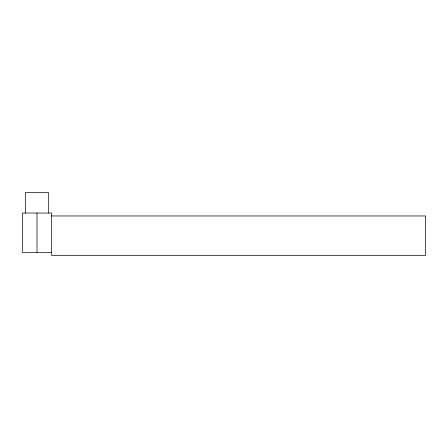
<?xml version="1.0" encoding="UTF-8"?>
<svg xmlns="http://www.w3.org/2000/svg" width="448" height="448" viewBox="0 0 448 448"><rect width="100%" height="100%" fill="white"/><g stroke="black" fill="none" stroke-linecap="round" stroke-linejoin="round"><path stroke-width="0.67" d="M51.615 215.964L425.6 215.964L425.6 255.41L51.615 255.41L51.615 213.041L22.4 213.041L22.4 252.487L51.615 252.487M48.698 213.041L48.698 192.59L25.323 192.59L25.323 213.041M37.01 213.041L37.01 252.487"/></g></svg>
